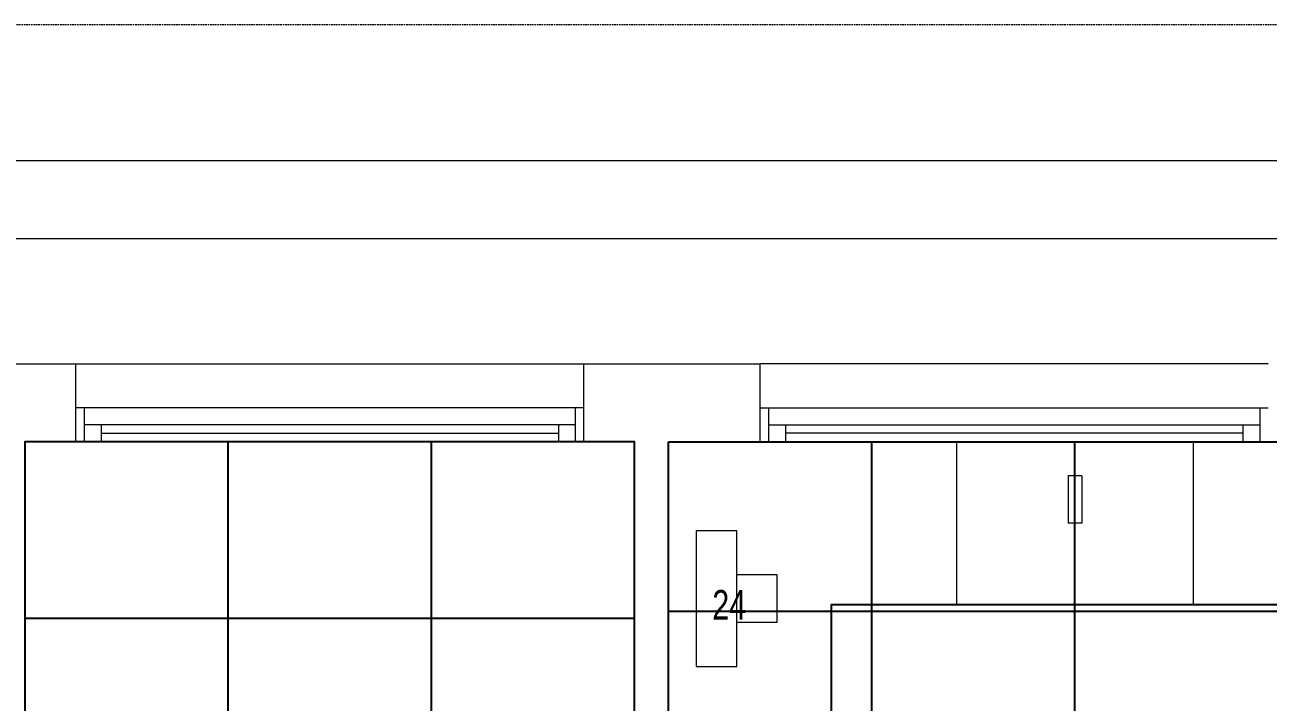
# Model space of a CAD drawing. Extents: x -12260 to 304645, y -29287 to 19916.
# Drawn here: x 23316 to 26986, y 7842 to 9840 of the extents above; entities that cross this region are included whole.
import ezdxf

# ---------------------------------------------------------------- set-up
doc = ezdxf.new("R2010")
doc.units = 0
doc.header["$LTSCALE"] = 0.25
doc.linetypes.add('01-First Floor$0$HIDDEN', pattern=[9.525, 6.35, -3.175])
doc.linetypes.add('DASHDOT', pattern=[25.4, 12.7, -6.35, 0, -6.35])
for name, color, linetype, lineweight in [('01-First Floor$0$72_EGR_EQP_TAG', 142, 'Continuous', 5), ('01-First Floor$0$Aluminum', 251, 'Continuous', 5), ('01-First Floor$0$LOADING', 253, 'Continuous', 5), ('01-First Floor$0$Proj', 251, 'Continuous', 5), ('01-First Floor$0$Walls', 251, 'Continuous', 5), ('E-LITE-CLNG-CNDT', 6, 'DASHDOT', 35)]:
    doc.layers.add(name, color=color, linetype=linetype, lineweight=lineweight)
doc.layers.add('01-First Floor$0$FALSE CEILING', color=251, linetype='Continuous')
doc.styles.add('01-First Floor$0$X3G_ENTITY_257CFD', font='swisscl.ttf', dxfattribs={"height": 200})

# ---------------------------------------------------------------- blocks, each defined once
blk = doc.blocks.new('01-First Floor$0$3-Wall-hung vitreous china basin -  Khroma - 327651xx0 - 327651000 White-4272088-4-Second Floor Level')
at = {"layer": '01-First Floor$0$LOADING'}
for p, q in [((475, 489.5), (-225, 489.5)), ((-225, 489.5), (-225, 10)), ((475, 10), (475, 489.5)), ((105, 250), (145, 250)), ((105, 110), (105, 250)), ((145, 110), (145, 250)), ((105, 110), (145, 110))]:
    blk.add_line(p, q, dxfattribs=at)
blk = doc.blocks.new('01-First Floor$0$D.122.06.11')
for points in [[(285783, 4268), (285783, 4268), (285783, 4388), (285713, 4388), (285643, 4388), (285643, 4268)], [(285513, 4148), (285913, 4148), (285913, 4268), (285513, 4268), (285513, 4148)]]:
    blk.add_lwpolyline(points)
blk = doc.blocks.new('01-First Floor')
at = {"layer": '01-First Floor$0$Aluminum'}
for p, q in [((24965.6, 8710), (23465.6, 8710)), ((23490.6, 8710), (23490.6, 8610)), ((24940.6, 8710), (24940.6, 8610)), ((25486, 8710), (26986, 8710)), ((25511, 8710), (25511, 8610)), ((26961, 8710), (26961, 8610)), ((24940.6, 8660), (23490.6, 8660)), ((23540.6, 8660), (23540.6, 8610)), ((23540.6, 8635), (24890.6, 8635)), ((24890.6, 8660), (24890.6, 8610)), ((25511, 8660), (26961, 8660)), ((25561, 8660), (25561, 8610)), ((26911, 8635), (25561, 8635)), ((26911, 8660), (26911, 8610)), ((24965.6, 8610), (23465.6, 8610)), ((25486, 8610), (26986, 8610))]:
    blk.add_line(p, q, dxfattribs=at)
at = {"layer": '01-First Floor$0$FALSE CEILING', "linetype": 'Continuous'}
for p, q in [((23915.6, -910), (23915.6, 8610)), ((24515.6, -910), (24515.6, 8610)), ((25815.6, 5110), (25815.6, 8610)), ((26415.6, 5110), (26415.6, 8610)), ((23315.6, 8090), (25115.6, 8090)), ((25215.6, 8110), (29215.6, 8110))]:
    blk.add_line(p, q, dxfattribs=at)
at = {"layer": '01-First Floor$0$FALSE CEILING'}
for q in [(25695.6, 6229.1, -0.1), (27465.6, 8130, -0.1)]:
    blk.add_line((25695.6, 8130, -0.1), q, dxfattribs=at)
for points in [[(23315.6, -910), (25115.6, -910), (25115.6, 8610), (23315.6, 8610)], [(25215.6, 8610), (29215.6, 8610), (29215.6, 5110), (25215.6, 5110)]]:
    blk.add_lwpolyline(points, close=True, dxfattribs=at)
at = {"layer": '01-First Floor$0$LOADING'}
for q in [(25695.6, 6229.1, -0.1), (27465.6, 8130, -0.1)]:
    blk.add_line((25695.6, 8130, -0.1), q, dxfattribs=at)
at = {"layer": '01-First Floor$0$Proj'}
for p, q in [((19755.8, 9440), (35156.2, 9440)), ((19985.8, 9210), (34926.2, 9210))]:
    blk.add_line(p, q, dxfattribs=at)
at = {"layer": '01-First Floor$0$Proj', "linetype": '01-First Floor$0$HIDDEN'}
for p, q in [((23465.6, 8840), (24965.6, 8840)), ((26986, 8840), (25486, 8840))]:
    blk.add_line(p, q, dxfattribs=at)
at = {"layer": '01-First Floor$0$Proj', "linetype": '01-First Floor$0$HIDDEN', "ltscale": 3}
blk.add_lwpolyline([(48606, 9840), (-2814, 9840), (-2814, -14060), (48606, -14060)], dxfattribs=at)
blk.add_lwpolyline([(48606, 9840), (-2814, 9840), (-2814, -14060), (48606, -14060)], dxfattribs=at)
at = {"layer": '01-First Floor$0$Walls'}
for p, q in [((21886.9, 8840, 0), (23465.6, 8840)), ((23465.6, 8610), (23465.6, 8840)), ((24965.6, 8840), (25486, 8840)), ((24965.6, 8610), (24965.6, 8840)), ((25486, 8610), (25486, 8840)), ((23315.6, 8610), (23465.6, 8610)), ((24965.6, 8610), (25115.6, 8610)), ((25115.6, 6150), (25115.6, 8610)), ((25215.6, 8610), (25486, 8610)), ((25215.6, 6150), (25215.6, 8610))]:
    blk.add_line(p, q, dxfattribs=at)
at = {"layer": '01-First Floor$0$LOADING'}
for name, p, rotation in [('01-First Floor$0$3-Wall-hung vitreous china basin -  Khroma - 327651xx0 - 327651000 White-4272088-4-Second Floor Level', (26540.6, 8619.5, -0.1), 180), ('01-First Floor$0$D.122.06.11', (21149, 293860.4, -0.1), 270)]:
    blk.add_blockref(name, p, dxfattribs=dict(at, rotation=rotation))
at = {"layer": '01-First Floor$0$72_EGR_EQP_TAG', "insert": (25394.9, 8172.6, -0.2), "char_height": 87.47, "attachment_point": 2, "style": '01-First Floor$0$X3G_ENTITY_257CFD'}
blk.add_mtext('24', dxfattribs=at)

msp = doc.modelspace()

# ---------------------------------------------------------------- block references
at = {"layer": 'E-LITE-CLNG-CNDT'}
msp.add_blockref('01-First Floor', (0, 0), dxfattribs=at)

doc.saveas('drawing.dxf')
